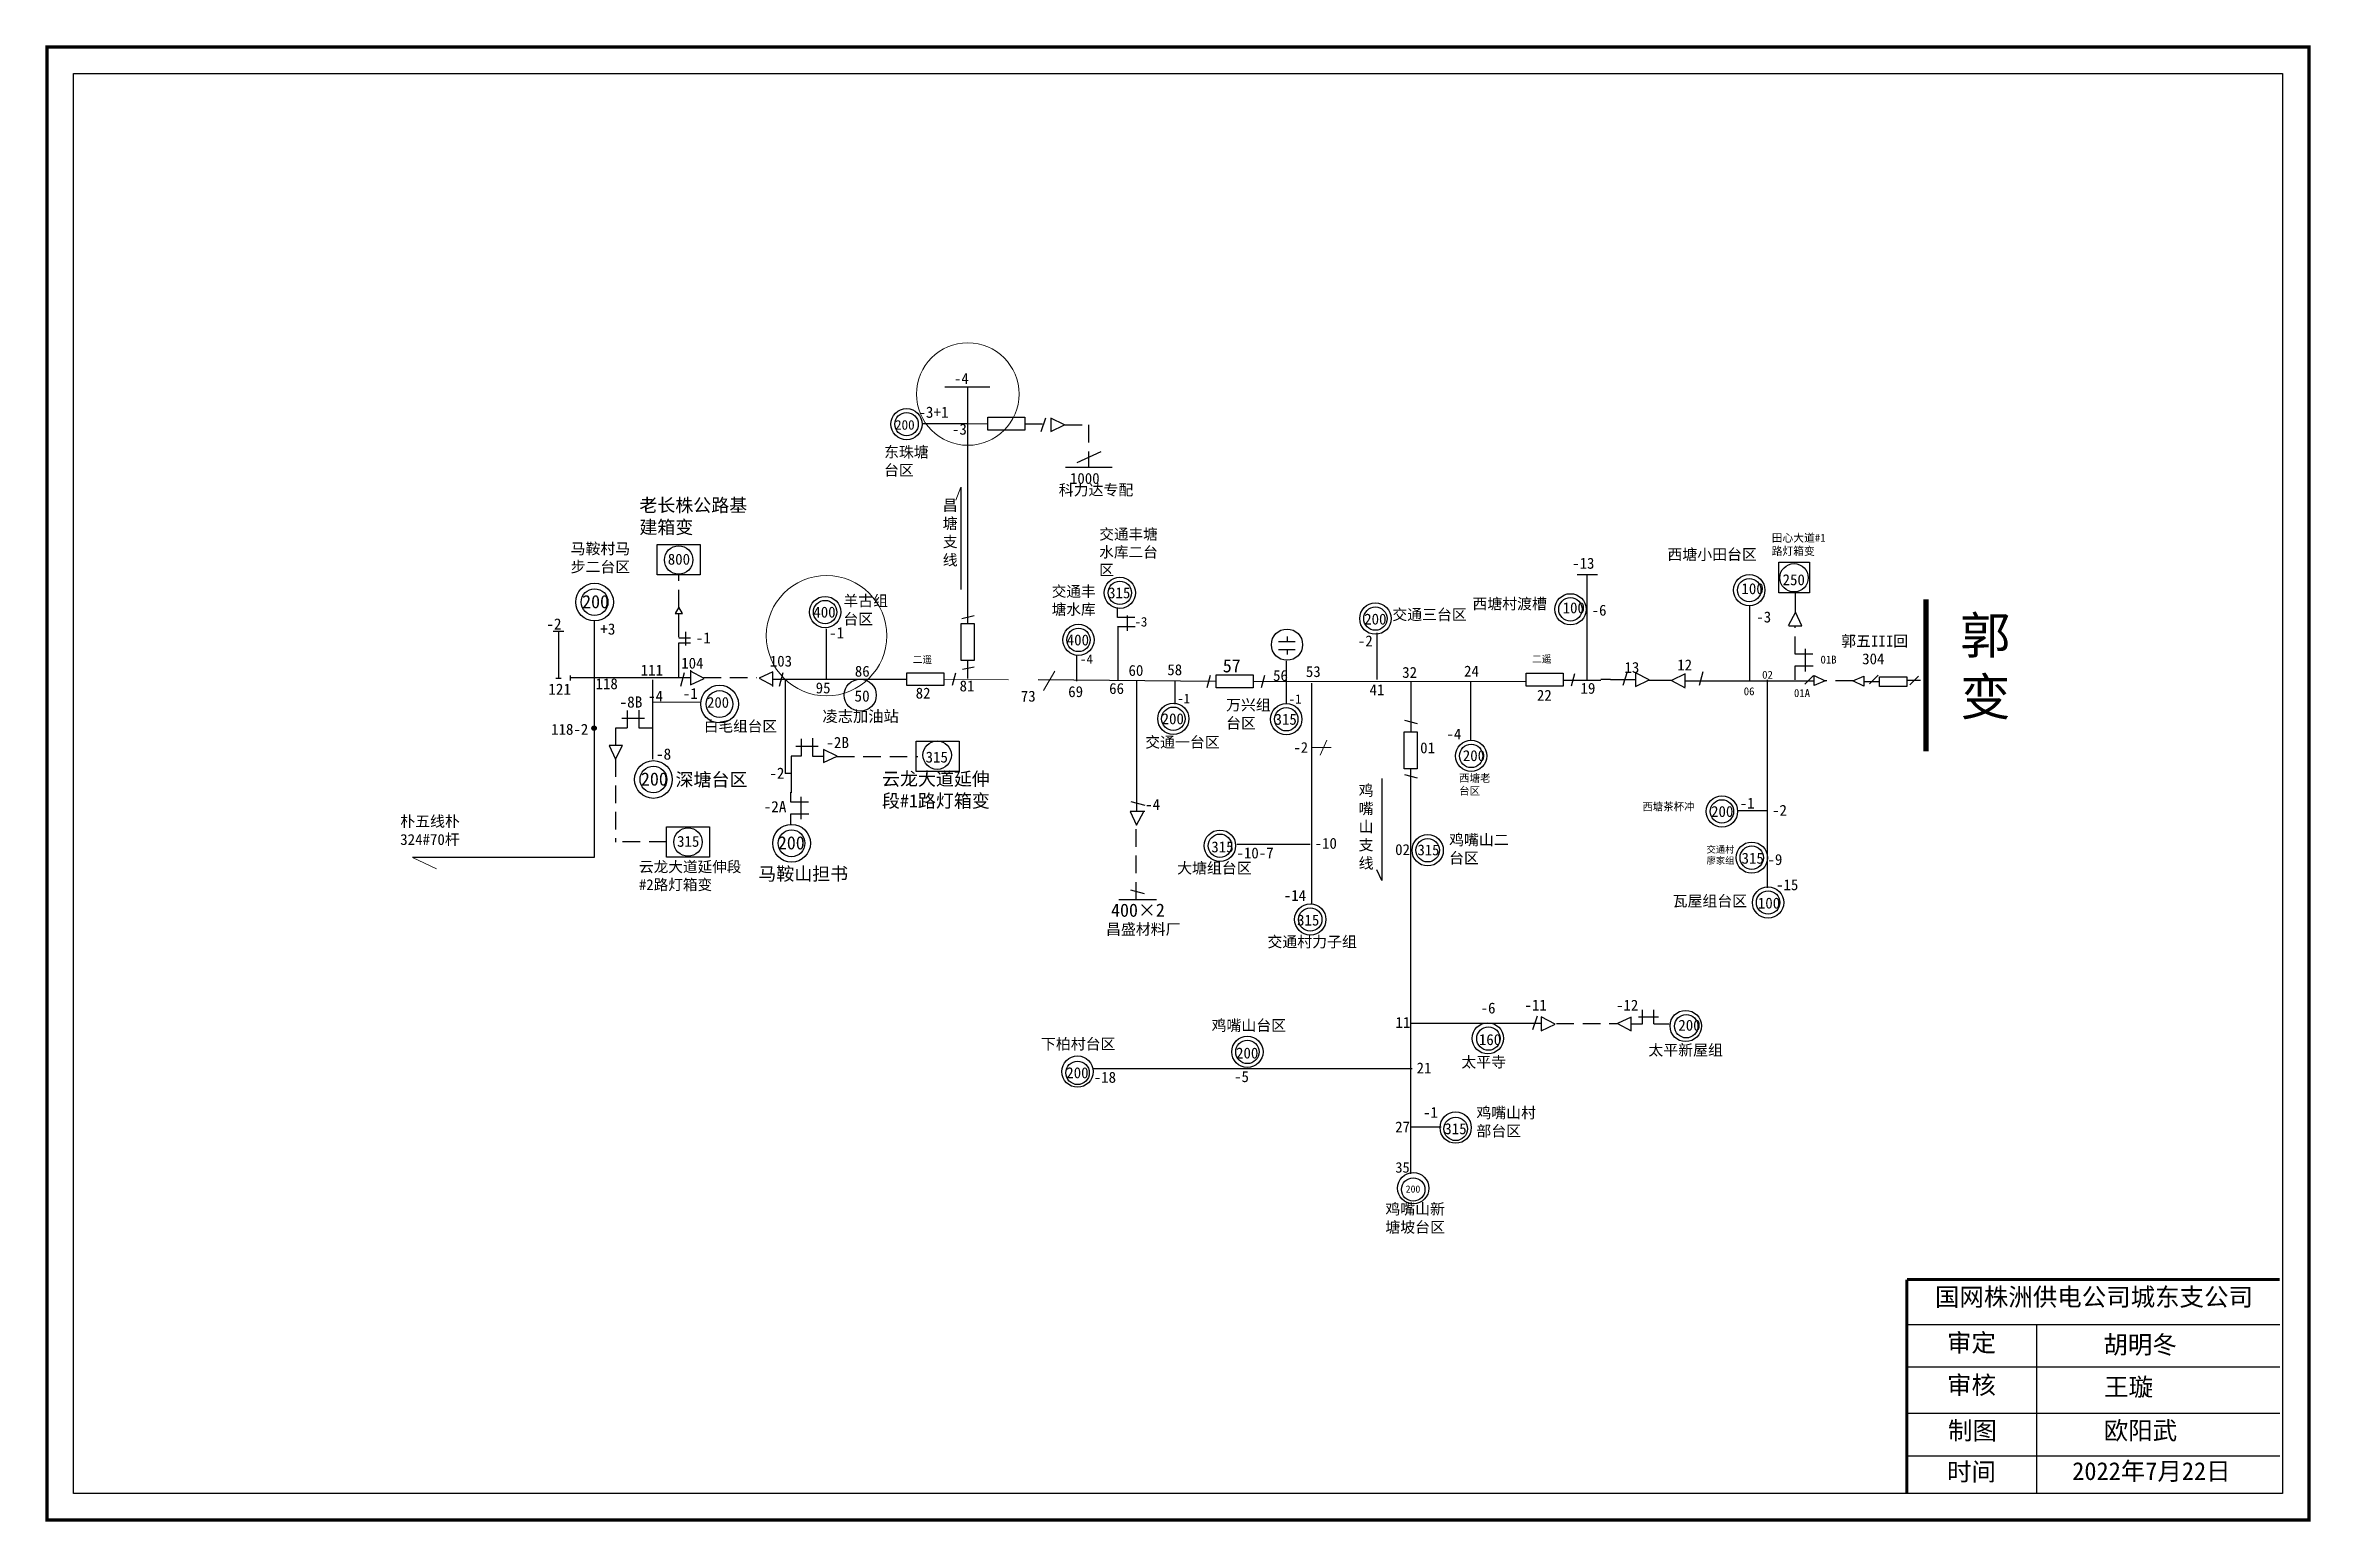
# Model space of a CAD drawing. Extents: x 196 to 829, y -97 to 316.
import ezdxf

# ---------------------------------------------------------------- set-up
doc = ezdxf.new("R2010")
doc.units = 0
doc.header["$LTSCALE"] = 0.774411
doc.linetypes.add('DASHED2', pattern=[9.525, 6.35, -3.175])
doc.layers.get('0').update_dxf_attribs({"linetype": 'CONTINUOUS'})
doc.layers.add('0-RefEdit0', color=7, linetype='CONTINUOUS')
doc.styles.add('SimSun_txtstyle_2.00_0_0', font='', dxfattribs={"height": 2})
doc.styles.add('SimSun_txtstyle_2.14_0_0', font='simsun.ttc', dxfattribs={"height": 2.137284})
doc.styles.add('SimSun_txtstyle_3.00_0_0', font='', dxfattribs={"height": 3})
doc.styles.add('SimSun_txtstyle_3.05_0_0', font='', dxfattribs={"height": 3.053263})
doc.styles.add('SimSun_txtstyle_3.68_0_0', font='simsun.ttc', dxfattribs={"height": 3.681513})
doc.styles.add('SimSun_txtstyle_5.01_0_0', font='', dxfattribs={"height": 5.013118})
doc.styles.get("Standard").update_dxf_attribs({"font": '', "height": 2.5})
doc.styles.add('仿宋_txtstyle_2.00_0_0', font='simsun.ttc', dxfattribs={"height": 2})
doc.styles.add('字体', font='', dxfattribs={"height": 2.5})
doc.styles.add('宋体_txtstyle_3.00_0_0', font='', dxfattribs={"height": 3})
doc.styles.add('宋体_txtstyle_5.00_0_0', font='', dxfattribs={"height": 5})
doc.styles.add('宋体_txtstyle_5.01_0_0', font='', dxfattribs={"height": 5.013118})
doc.styles.get('SimSun_txtstyle_2.00_0_0').set_extended_font_data('SimSun')
doc.styles.get('SimSun_txtstyle_3.00_0_0').set_extended_font_data('SimSun')
doc.styles.get('SimSun_txtstyle_3.05_0_0').set_extended_font_data('SimSun')
doc.styles.get('SimSun_txtstyle_5.01_0_0').set_extended_font_data('SimSun')
doc.styles.get('Standard').set_extended_font_data('SimSun')
doc.styles.get('字体').set_extended_font_data('SimSun')
doc.styles.get('宋体_txtstyle_3.00_0_0').set_extended_font_data('宋体')
doc.styles.get('宋体_txtstyle_5.00_0_0').set_extended_font_data('宋体')
doc.styles.get('宋体_txtstyle_5.01_0_0').set_extended_font_data('宋体')

# ---------------------------------------------------------------- blocks, each defined once
blk = doc.blocks.new('A$C13522429')
at = {"linetype": 'Continuous'}
for radius in [3.58, 2.54]:
    blk.add_circle((3.58, 3.58), radius, dxfattribs=at)

msp = doc.modelspace()

# ---------------------------------------------------------------- hatches: boundary and pattern name
h = msp.add_hatch(color=7)
edge = h.paths.add_edge_path()
edge.add_arc((349.13, 124.82), 0.613, 0, 360)

# ---------------------------------------------------------------- linework, layer by layer
at = {"color": 7}
for p, q in [((459.72, 220.15), (447.15, 220.15)), ((453.64, 154.16), (453.6, 220.16)), ((453.59, 209.9), (441.02, 209.9)), ((475.32, 211.5), (474.04, 207.67)), ((480.87, 197.72), (493.99, 197.72)), ((490.81, 202.08), (484.09, 199.01)), ((451.62, 192.14), (451.62, 163.59)), ((623.91, 167.81), (629.63, 167.81)), ((626.76, 138.27), (626.76, 167.75)), ((672.21, 138.09), (672.21, 159.03)), ((684.84, 162.47), (684.84, 157.24)), ((349.16, 154.78), (349.16, 88.65)), ((372.81, 150.24), (372.81, 156.81)), ((414.11, 138.55), (414.11, 152.56)), ((451.92, 155.46), (455.34, 156.32)), ((495.52, 153.22), (495.52, 138.23)), ((372.81, 150.11), (376.13, 150.11)), ((372.81, 138.92), (372.81, 148.68)), ((372.81, 148.68), (376.13, 148.68)), ((374.79, 147.89), (374.79, 151.71)), ((540.48, 149.02), (545.11, 149.02)), ((540.48, 146.84), (545.11, 146.84)), ((542.84, 150.42), (542.84, 149)), ((542.84, 146.86), (542.84, 145.44)), ((568.01, 138.44), (568.01, 151.5)), ((374.31, 140.33), (373.29, 136.49)), ((401.89, 140.33), (400.86, 136.49)), ((450.14, 140.2), (449.2, 136.71)), ((452.13, 141.35), (455.34, 142)), ((453.6, 138.75), (453.6, 143.76)), ((483.96, 145.15), (483.96, 137.96)), ((521.38, 139.58), (520.44, 136.08)), ((536.57, 139.58), (535.63, 136.08)), ((623.22, 140.04), (622.28, 136.55)), ((637.94, 140.59), (636.66, 136.75)), ((659.05, 140.59), (658.02, 136.75)), ((687.54, 137.11), (689.96, 139.53)), ((705.61, 137.2), (708.03, 139.62)), ((716.88, 136.91), (719.3, 139.33)), ((376.19, 138.9), (342.51, 138.9)), ((365.57, 116.17), (365.57, 138.32)), ((402.52, 138.28), (402.52, 112.19)), ((500.72, 138.04), (500.72, 101.53)), ((511.51, 138.02), (511.51, 131.53)), ((533.58, 137.91), (609.76, 138)), ((549.69, 137.37), (549.69, 75.56)), ((577.39, 137.99), (577.39, 123.83)), ((594.09, 137.86), (594.09, 121.61)), ((619.89, 138.27), (630.54, 138.27)), ((633.23, 138.41), (630.54, 138.41)), ((633.23, 138.41), (640.24, 138.41)), ((643.96, 138.27), (650.4, 138.27)), ((654.21, 138.09), (672.21, 138.09)), ((672.21, 138.09), (690.08, 138.09)), ((677.01, 138.31), (677.01, 80.21)), ((704.02, 137.89), (708.23, 137.89)), ((716.14, 138.24), (719.91, 138.23)), ((575.68, 127.06), (579.17, 126.12)), ((569.28, 110.79), (569.28, 82.23)), ((575.68, 111.87), (579.17, 110.93)), ((577.34, 113.38), (577.34, 0.27)), ((499.2, 104.32), (503.04, 103.3)), ((549.26, 92.35), (528.81, 92.35)), ((569.28, 82.23), (567.92, 85.24)), ((495.86, 76.97), (506.37, 76.97)), ((499.09, 79.64), (502.92, 78.62)), ((612.7, 44.37), (611.42, 40.53)), ((642.16, 42.24), (642.16, 46.15)), ((645.32, 42.24), (645.32, 46.15)), ((577.33, 42.34), (614.03, 42.34)), ((639.16, 42.24), (642.16, 42.24)), ((641.11, 44.19), (646.67, 44.19)), ((645.32, 42.24), (649.67, 42.24)), ((488.58, 29.68), (577.83, 29.68))]:
    msp.add_line(p, q, dxfattribs=at)
at = {"color": 7, "linetype": 'Continuous', "lineweight": 0, "ltscale": 1.112169}
msp.add_line((459.23, 209.92), (453.59, 209.9), dxfattribs=at)
at = {"color": 7, "linetype": 'DASHED2'}
for p, q in [((469.6, 209.9), (476.85, 209.9)), ((480.67, 209.56), (487.31, 209.56)), ((487.31, 209.56), (487.31, 197.84)), ((372.83, 158.58), (372.83, 167.52)), ((684.81, 145.49), (684.81, 153.33)), ((379.74, 138.95), (394.65, 138.95)), ((701.05, 138.04), (693.27, 138.04)), ((358.42, 124.81), (355.14, 124.81)), ((355.14, 124.81), (355.14, 119.99)), ((355.14, 116.18), (355.14, 93.01)), ((417.02, 116.95), (439.63, 116.95)), ((500.67, 76.91), (500.67, 98.38)), ((369.41, 93.02), (355.15, 93.02)), ((618.11, 42.29), (635.2, 42.29))]:
    msp.add_line(p, q, dxfattribs=at)
at = {"color": 7, "linetype": 'Continuous', "lineweight": 0, "ltscale": 0.48776}
msp.add_line((451.62, 192.14), (450.3, 188.52), dxfattribs=at)
at = {"color": 7, "linetype": 'Continuous'}
for p, q in [((495.4, 155.72), (495.4, 158.54)), ((500.3, 155.72), (495.4, 155.72)), ((500.34, 153.19), (495.45, 153.19)), ((339.2, 151.96), (339.2, 138.85)), ((342.48, 139.5), (342.48, 138.17)), ((689.78, 145.51), (684.89, 145.51)), ((407.83, 138.42), (399.08, 138.42)), ((436.6, 138.42), (407.83, 138.42)), ((523, 137.9), (473.24, 138.31)), ((358.41, 129.78), (358.41, 124.89)), ((407.01, 121.89), (407.01, 116.99)), ((407.01, 116.99), (404.19, 116.99)), ((404.18, 104.16), (404.18, 106.98)), ((409.07, 104.16), (404.18, 104.16)), ((327.94, 88.65), (298.41, 88.65)), ((349.16, 88.65), (327.94, 88.65)), ((577.37, 13.37), (585.88, 13.37)), ((716.11, -41.82), (820.32, -41.82)), ((752.28, -41.83), (752.28, -89.18)), ((716.11, -53.69), (820.32, -53.69)), ((716.11, -66.64), (820.32, -66.64)), ((716.11, -78.51), (820.32, -78.51))]:
    msp.add_line(p, q, dxfattribs=at)
at = {"color": 7, "linetype": 'Continuous', "lineweight": 0, "ltscale": 1.693063}
msp.add_line((477.97, 140.75), (474.75, 135.33), dxfattribs=at)
at = {"color": 7, "ltscale": 2}
for p, q in [((690.17, 139.53), (693.24, 138.06)), ((690.17, 136.74), (690.17, 139.53)), ((700.98, 138.03), (704.06, 139.35)), ((704.06, 139.35), (704.06, 136.57)), ((693.24, 138.06), (690.17, 136.74)), ((704.06, 136.57), (700.98, 138.03))]:
    msp.add_line(p, q, dxfattribs=at)
at = {"color": 7, "linetype": 'Continuous', "lineweight": 0, "ltscale": 0.94059}
msp.add_line((464.94, 138.34), (446.77, 138.52), dxfattribs=at)
at = {"color": 7, "linetype": 'Continuous', "lineweight": 0, "ltscale": 1.393106}
msp.add_line((365.57, 132.12), (379.05, 132.12), dxfattribs=at)
at = {"color": 7, "linetype": 'Continuous', "lineweight": 0, "ltscale": 1.279663}
for p, q in [((553.98, 121.49), (552.06, 117.27)), ((549.69, 119.44), (555.14, 119.44))]:
    msp.add_line(p, q, dxfattribs=at)
at = {"color": 7, "linetype": 'ByBlock'}
for p, q in [((404.22, 116.99), (404.22, 106.75)), ((402.52, 112.24), (404.28, 112.24))]:
    msp.add_line(p, q, dxfattribs=at)
at = {"color": 7, "linetype": 'Continuous', "lineweight": 0, "ltscale": 0.834091}
msp.add_line((298.41, 88.65), (305.12, 85.53), dxfattribs=at)
at = {"color": 7, "linetype": 'Continuous', "const_width": 0.919}
msp.add_lwpolyline([(196.21, 315.2), (828.49, 315.2), (828.49, -96.48), (196.21, -96.48)], close=True, dxfattribs=at)
at = {"color": 7, "linetype": 'Continuous'}
for points in [[(203.65, 307.76), (821.05, 307.76), (821.05, -89.04), (203.65, -89.04)], [(680.29, 171.22), (688.84, 171.22), (688.84, 162.67), (680.29, 162.67)]]:
    msp.add_lwpolyline(points, close=True, dxfattribs=at)
at = {"color": 7}
for points in [[(459.23, 211.73), (469.58, 211.73), (469.58, 208.1), (459.23, 208.1)], [(366.76, 176.12), (378.78, 176.12), (378.78, 167.64), (366.76, 167.64)], [(372.85, 158.61), (371.84, 156.85), (373.86, 156.85)], [(455.4, 154.05), (455.4, 143.7), (451.78, 143.7), (451.78, 154.05)], [(436.56, 140.33), (446.91, 140.33), (446.91, 136.71), (436.56, 136.71)], [(523, 139.71), (533.34, 139.71), (533.34, 136.09), (523, 136.09)], [(609.65, 140.18), (620, 140.18), (620, 136.55), (609.65, 136.55)], [(716.02, 136.44), (708.38, 136.44), (708.38, 139.15), (716.02, 139.15)], [(439.15, 121.18), (451.17, 121.18), (451.17, 112.7), (439.15, 112.7)], [(575.55, 113.49), (575.55, 123.83), (579.17, 123.83), (579.17, 113.49)], [(369.36, 97.28), (381.38, 97.28), (381.38, 88.79), (369.36, 88.79)]]:
    msp.add_lwpolyline(points, close=True, dxfattribs=at)
for points in [[(476.85, 211.47), (476.84, 207.77), (480.67, 209.56), (476.85, 211.47)], [(683.09, 153.39), (686.71, 153.39), (684.92, 157.22), (682.88, 153.39)], [(376.08, 141), (376.08, 136.91), (379.91, 138.7), (376.08, 140.74)], [(399.07, 136.49), (399.07, 140.58), (395.24, 138.79), (399.07, 136.75)], [(640.24, 140.33), (640.24, 136.5), (644.07, 138.29), (640.24, 140.33)], [(654.15, 136.35), (654.15, 139.97), (650.31, 138.18), (654.15, 136.14)], [(357.07, 119.94), (353.38, 119.96), (355.16, 116.12), (357.07, 119.94)], [(413.26, 118.88), (413.24, 115.19), (417.08, 116.97), (413.26, 118.88)], [(503.04, 101.51), (498.95, 101.51), (500.74, 97.68), (502.78, 101.51)], [(613.9, 44.11), (613.9, 40.28), (617.74, 42.07), (613.9, 44.11)], [(639, 40.29), (639, 44.08), (635.16, 42.3), (639, 40.25)]]:
    msp.add_lwpolyline(points, dxfattribs=at)
at = {"color": 7, "linetype": 'Continuous'}
for points, const_width in [([(721.39, 160.81), (721.42, 118.39)], 1.47), ([(716.11, -29.28), (820.32, -29.28)], 0.836)]:
    msp.add_lwpolyline(points, dxfattribs=dict(at, const_width=const_width))
at = {"color": 7, "ltscale": 2}
for points in [[(337.66, 151.98), (340.72, 151.98)], [(498.15, 156.34), (498.15, 152.01)], [(687.64, 146.98), (687.64, 140.7)], [(684.84, 142.17), (684.84, 142.22), (689.88, 142.22)], [(684.84, 138.32), (684.84, 142.17)], [(338.48, 138.83), (339.94, 138.83)], [(356.93, 127.64), (363.22, 127.64)], [(365.59, 124.84), (361.7, 124.84), (361.7, 129.88)], [(413.25, 116.94), (410.3, 116.94), (410.3, 121.99)], [(405.53, 119.75), (411.82, 119.75)], [(406.93, 105.64), (406.93, 99.35)], [(676.95, 101.7), (668.62, 101.7)], [(404.13, 97.92), (404.13, 100.87), (409.17, 100.87)]]:
    msp.add_lwpolyline(points, dxfattribs=at)
at = {"color": 7, "const_width": 0.836}
msp.add_lwpolyline([(716.04, -29.28), (716.04, -88.98)], dxfattribs=at)
at = {"color": 12, "linetype": 'Continuous', "lineweight": 0, "ltscale": 1.788638, "true_color": 0xc00000}
msp.add_circle((453.6, 218.21), 14.33, dxfattribs=at)
at = {"color": 7}
for centre, radius in [((436.49, 209.78), 4.37), ((436.49, 209.78), 3.27), ((372.79, 171.83), 3.97), ((496.1, 162.65), 4.37), ((496.1, 162.65), 3.27), ((672.03, 163.4), 4.37), ((672.03, 163.4), 3.27), ((684.55, 166.85), 3.97), ((413.71, 157.28), 4.37), ((413.71, 157.28), 3.27), ((567.52, 155.44), 4.37), ((567.52, 155.44), 3.27), ((622.04, 158.04), 4.37), ((622.04, 158.04), 3.27), ((484.53, 149.49), 4.37), ((484.53, 149.49), 3.27), ((542.82, 148.16), 4.37), ((423.54, 134.06), 4.48), ((511.05, 127.45), 4.37), ((511.05, 127.45), 3.27), ((542.62, 127.32), 4.37), ((542.62, 127.32), 3.27), ((349.13, 124.82), 0.613), ((445.03, 117.29), 3.97), ((594.29, 117.07), 4.37), ((594.29, 117.07), 3.27), ((664.39, 101.56), 4.37), ((664.39, 101.56), 3.27), ((375.39, 92.99), 3.97), ((524.08, 91.97), 4.37), ((524.08, 91.97), 3.27), ((582.14, 90.7), 4.37), ((582.14, 90.7), 3.27), ((672.72, 88.63), 4.37), ((672.72, 88.63), 3.27), ((677.28, 76.1), 4.37), ((677.28, 76.1), 3.27), ((549.33, 71.36), 4.37), ((549.33, 71.36), 3.27), ((654.26, 41.59), 4.37), ((654.41, 41.53), 3.27), ((531.74, 34.35), 4.37), ((598.96, 38.14), 4.37), ((599.11, 38.08), 3.27), ((484.28, 28.84), 4.37), ((484.28, 28.49), 3.27), ((531.74, 34.35), 3.27), ((589.96, 13.19), 4.37), ((589.96, 12.84), 3.27), ((578.11, -3.75), 4.37), ((578.11, -4.1), 3.27)]:
    msp.add_circle(centre, radius, dxfattribs=at)
at = {"color": 12, "linetype": 'Continuous', "lineweight": 0, "ltscale": 0.441782, "true_color": 0xc00000}
msp.add_circle((414.11, 150.67), 16.83, dxfattribs=at)
at = {"layer": '0-RefEdit0', "color": 7, "ltscale": 2}
msp.add_line((542.72, 131.71), (542.72, 143.6), dxfattribs=at)

# ---------------------------------------------------------------- block references
at = {"color": 7, "xscale": 1.472605182113807, "yscale": 1.472605182113807, "zscale": 1.472605182113807}
for p in [(344.01, 154.78), (378.94, 126.3), (360.45, 105.21), (399.06, 87.38)]:
    msp.add_blockref('A$C13522429', p, dxfattribs=at)

# ---------------------------------------------------------------- texts
at = {"color": 7}
for s, height, p in [('200', 2.686, (433.26, 208.24)), ('1000', 3.053, (482.14, 193.1)), ('400', 3.053, (410.42, 155.74)), ('315', 3.053, (492.81, 161.12)), ('200', 3.053, (564.39, 153.78)), ('400', 3.053, (481.25, 147.95)), ('200', 3.053, (507.77, 125.92)), ('315', 3.053, (539.33, 125.78)), ('400×2', 3.682, (493.64, 72.12))]:
    msp.add_text(s, height=height, dxfattribs=at).set_placement(p)
at = {"color": 7, "attachment_point": 1}
for s, insert, char_height, width, style in [('-4', (449.73, 224.08), 3.053, 6.6924, 'SimSun_txtstyle_3.05_0_0'), ('东珠塘台区', (430.19, 203.54), 3.053, 13.3588, '字体'), ('{\\fSimSun|b0|i0|c134|p2;科力达专配}', (479.02, 192.94), 3.0533, 36.0099, '字体'), ('老长株公路基建箱变', (361.8, 188.98), 3.682, 32.4769, '字体'), ('昌^M^J塘^M^J支^M^J线', (446.59, 188.64), 3.0533, 17.077, 'SimSun_txtstyle_3.05_0_0'), ('{\\fSimSun|b0|i0|c134|p2;交通丰塘水库二台区}', (490.34, 180.54), 3, 18.8422, 'SimSun_txtstyle_3.00_0_0'), ('马鞍村马步二台区', (342.58, 176.52), 3.053, 20.6788, '字体'), ('西塘小田台区', (649.16, 174.91), 3.053, 29.4645, '字体'), ('交通丰塘水库', (477.06, 164.54), 3, 14.0953, 'SimSun_txtstyle_3.00_0_0'), ('羊古组\\P台区', (418.82, 161.95), 3.053, 27.1483, '字体'), ('{\\fSimSun|b0|i0|c134|p2;交通三台区}', (572.25, 158.1), 3.0533, 21.6476, '字体'), ('西塘村渡槽', (594.64, 161.11), 3.053, 29.4645, '字体'), ('{\\H0.8696x;-3}', (500.18, 155.89), 3.0533, 6.6924, 'SimSun_txtstyle_3.05_0_0'), ('-1', (377.59, 151.58), 3.048, 42.2716, '字体'), ('111', (362.18, 142.58), 3.048, 42.2716, '字体'), ('104', (373.5, 144.52), 3.048, 42.2716, '字体'), ('103', (398.26, 145.09), 3.048, 42.2716, '字体'), ('86', (422.03, 142.26), 3.048, 42.2716, '字体'), ('57', (524.87, 144.11), 3.682, 33.3375, '字体'), ('118', (349.55, 138.76), 3.048, 42.2716, '字体'), ('-4', (364.27, 135.33), 3.048, 42.2716, 'SimSun_txtstyle_3.05_0_0'), ('-1', (373.97, 136.04), 3.048, 42.2716, 'SimSun_txtstyle_3.05_0_0'), ('200', (380.73, 133.53), 3, 8.3282, '宋体_txtstyle_3.00_0_0'), ('95', (411.08, 137.6), 3.048, 42.2716, '字体'), ('82', (439.03, 136.15), 3.048, 42.2716, '字体'), ('81', (451.3, 138.15), 3.048, 42.2716, '字体'), ('73', (468.42, 135.29), 3.053, 6.6924, 'SimSun_txtstyle_3.05_0_0'), ('万兴组台区', (525.79, 132.86), 3.053, 12.7572, '字体'), ('白毛组台区', (379.81, 126.86), 3, 32.4769, '宋体_txtstyle_3.00_0_0'), ('凌志加油站', (412.97, 129.7), 3.129, 22.6311, '字体'), ('交通一台区', (503.19, 122.45), 3.053, 25.768, '字体'), ('200', (362.24, 112.45), 3.682, 8.3282, 'SimSun_txtstyle_3.68_0_0'), ('深塘台区', (371.92, 112.31), 3.682, 32.4769, '字体'), ('云龙大道延伸段#1路灯箱变', (429.62, 112.49), 3.6815, 32.4769, '字体'), ('鸡\\P嘴\\P山\\P支\\P线', (562.85, 108.98), 3.05, 17.077, 'SimSun_txtstyle_3.05_0_0'), ('西塘老台区', (590.94, 111.92), 2.137, 10.5439, 'SimSun_txtstyle_2.14_0_0'), ('西塘茶杯冲', (642.15, 103.96), 2.137, 19.4314, '字体'), ('200', (661.35, 103.07), 3.053, 6.907, 'SimSun_txtstyle_3.05_0_0'), ('-2', (678.39, 103.4), 3.053, 6.6924, 'SimSun_txtstyle_3.05_0_0'), ('鸡嘴山二台区', (588.12, 95.16), 3.053, 17.077, 'SimSun_txtstyle_3.05_0_0'), ('315', (579.3, 92.3), 3, 6.907, 'SimSun_txtstyle_3.00_0_0'), ('{\\fSimSun|b0|i0|c134|p2;\\H0.8681x;交通村\\P廖家组}', (660.08, 91.85), 2.1373, 20.6251, '字体'), ('云龙大道延伸段#2路灯箱变', (361.7, 87.59), 3, 32.4769, 'SimSun_txtstyle_3.00_0_0'), ('马鞍山担书', (395.05, 85.97), 3.682, 32.4769, '字体'), ('大塘组台区', (512.11, 87.26), 3.053, 36.0099, '字体'), ('-15', (679.51, 82.6), 3.053, 11.1762, 'SimSun_txtstyle_3.05_0_0'), ('瓦屋组台区', (650.6, 78.06), 3.053, 29.4645, '字体'), ('昌盛材料厂', (492.24, 70.17), 3.053, 25.768, '字体'), ('交通村力子组', (537.36, 66.65), 3.053, 36.0099, '字体'), ('下柏村台区', (474.06, 38.11), 3.053, 25.5526, '字体'), ('鸡嘴山台区', (521.74, 43.28), 3.053, 25.5526, 'SimSun_txtstyle_3.05_0_0'), ('太平寺', (591.54, 33.05), 3.053, 17.077, '字体'), ('太平新屋组', (643.83, 36.4), 3.053, 38.0101, '字体'), ('-5', (528.02, 28.97), 3.053, 6.6924, 'SimSun_txtstyle_3.05_0_0'), ('鸡嘴山村部台区', (595.75, 18.88), 3.053, 17.0199, 'SimSun_txtstyle_3.05_0_0'), ('{\\fSimSun|b0|i0|c134|p2;200}', (576, -2.97), 2, 6.907, 'SimSun_txtstyle_2.00_0_0'), ('鸡嘴山新塘坡台区', (570.31, -8.02), 3.053, 17.0199, '字体')]:
    msp.add_mtext(s, dxfattribs=dict(at, insert=insert, char_height=char_height, width=width, style=style))
for s, insert, char_height, width in [('-3+1', (439.74, 214.69), 3.129, 7.0789), ('-3', (449.18, 209.9), 3.053, 6.6924), ('800', (369.74, 173.57), 3.053, 6.907), ('-13', (622.52, 172.43), 3.053, 6.6924), ('100', (669.84, 165.33), 3.053, 6.907), ('{\\fSimSun|b0|i0|c134|p2;250}', (681.34, 167.83), 3.0533, 6.907), ('200', (345.8, 162.02), 3.682, 8.3282), ('100', (619.85, 159.98), 3.053, 6.907), ('-6', (627.97, 159.33), 3.053, 6.6924), ('-1', (414.79, 153.05), 3.129, 7.0789), ('-3', (673.99, 157.42), 3.053, 6.6924), ('{\\fSimSun|b0|i0|c134|p2;-2}', (562.63, 150.73), 3.0533, 6.6924), ('304', (703.58, 145.73), 3.053, 6.907), ('{\\H0.8696x;-4}', (484.98, 145.46), 3.0533, 6.6924), ('60', (498.52, 142.49), 3.053, 6.6924), ('58', (509.36, 142.68), 3.053, 6.6924), ('56', (538.93, 141.07), 3.053, 6.6924), ('53', (548.09, 142.17), 3.053, 6.6924), ('32', (575.02, 141.94), 3.053, 6.6924), ('24', (592.31, 142.3), 3.053, 6.6924), ('13', (637.14, 143.32), 3.053, 6.6924), ('12', (651.89, 144.03), 3.053, 6.6924), ('02', (675.62, 140.86), 2.209, 6.8554), ('01B', (691.93, 145.1), 2.209, 6.6924), ('-8B', (356.25, 133.7), 3.129, 7.0789), ('50', (421.92, 135.38), 3.129, 7.0789), ('69', (481.67, 136.56), 3.053, 6.6924), ('66', (493.11, 137.44), 3.053, 6.6924), ('{\\H0.8696x;-1}', (512.11, 134.46), 3.0533, 6.6924), ('{\\H0.8696x;-1}', (543.27, 134.29), 3.0533, 6.6924), ('41', (565.9, 137.09), 3.053, 6.6924), ('22', (612.67, 135.53), 3.053, 6.6924), ('19', (624.86, 137.49), 3.053, 6.6924), ('06', (670.48, 136.24), 2.209, 6.8554), ('01A', (684.51, 135.74), 2.209, 6.6924), ('-2B', (414.02, 122.38), 3.129, 7.0789), ('01', (580.04, 120.86), 3.053, 6.6924), ('-4', (587.4, 124.72), 3.053, 6.6924), ('-8', (366.44, 119.16), 3.129, 7.0789), ('{\\fSimSun|b0|i0|c134|p2;315}', (441.81, 118.27), 3.0533, 6.907), ('200', (591.96, 118.68), 3.053, 6.907), ('-2', (398.09, 113.8), 3.129, 7.0789), ('-2A', (396.52, 104.46), 3.129, 7.0789), ('-4', (503.19, 105.05), 3.053, 6.6924), ('-1', (669.37, 105.4), 3.053, 6.6924), ('{\\fSimSun|b0|i0|c134|p2;315}', (372.34, 94.72), 3.0533, 6.907), ('200', (400.51, 94.62), 3.682, 8.3282), ('315', (521.66, 93.17), 3.053, 6.907), ('-10-7', (528.69, 91.47), 3.053, 6.6924), ('-10', (550.54, 94.17), 3.053, 6.6924), ('02', (573.05, 92.43), 3.053, 6.6924), ('315', (669.87, 90), 3.053, 6.907), ('-9', (677.12, 89.63), 3.053, 11.1762), ('-14', (541.92, 79.61), 3.053, 6.6924), ('100', (674.43, 77.47), 3.053, 6.907), ('315', (545.63, 72.72), 3.053, 6.907), ('-6', (596.93, 48.15), 3.053, 6.6924), ('-11', (609.2, 48.97), 3.053, 6.6924), ('-12', (634.78, 48.94), 3.053, 6.6924), ('11', (573.15, 44.13), 3.053, 6.6924), ('160', (596.45, 39.32), 3.053, 6.907), ('200', (652.2, 43.33), 3.053, 6.907), ('200', (528.58, 35.56), 3.053, 6.907), ('{\\fSimSun|b0|i0|c134|p2;200}', (481.12, 30.05), 3.0533, 6.907), ('-18', (488.8, 28.78), 3.053, 5.7132), ('21', (579.04, 31.38), 3.053, 6.6924), ('27', (573.05, 14.9), 3.053, 6.6924), ('-1', (580.84, 18.98), 3.053, 6.6924), ('315', (586.79, 14.41), 3.053, 6.907), ('{\\H0.8x;35}', (573.1, 3.54), 3.6815, 8.47)]:
    msp.add_mtext(s, dxfattribs=dict(at, insert=insert, char_height=char_height, width=width))
at = {"color": 7, "linetype": 'Continuous', "attachment_point": 1}
for s, insert, char_height, width, style in [('田心大道#1路灯箱变', (678.29, 179.11), 2.209, 15.4756, '字体'), ('郭  变', (730.97, 155.93), 10.308, 24.8792, '字体'), ('118-2', (337.14, 126.03), 3.048, 42.2716, '字体'), ('国网株洲供电公司城东支公司', (723.92, -31.62), 5.0131, 137.0552, 'SimSun_txtstyle_5.01_0_0'), ('审定', (727.3, -44.42), 5.013, 39.2051, '字体'), ('胡明冬', (771.01, -44.96), 5.013, 39.2051, '宋体_txtstyle_5.01_0_0'), ('审核', (727.3, -56.23), 5.013, 39.2051, '字体'), ('王璇', (771.22, -56.78), 5.013, 55.2344, 'SimSun_txtstyle_5.01_0_0'), ('制图', (727.57, -68.97), 5.013, 39.2051, '字体'), ('欧阳武', (771.12, -68.95), 5.013, 62.5804, 'SimSun_txtstyle_5.01_0_0'), ('时间', (727.3, -80.46), 5.013, 39.2051, '字体'), ('2022年7月22日', (762.28, -80.3), 5, 46.6483, '宋体_txtstyle_5.00_0_0')]:
    msp.add_mtext(s, dxfattribs=dict(at, insert=insert, char_height=char_height, width=width, style=style))
for s, insert, char_height, width in [('-2', (335.78, 155.5), 3.129, 7.0789), ('+3', (350.85, 154.1), 3.129, 7.0789), ('郭五III回', (697.71, 150.7), 3.053, 24.772), ('121', (336.32, 137.27), 3.129, 7.0789)]:
    msp.add_mtext(s, dxfattribs=dict(at, insert=insert, char_height=char_height, width=width))
at = {"color": 2, "true_color": 0xffff00, "char_height": 2, "attachment_point": 1, "style": '仿宋_txtstyle_2.00_0_0'}
for insert, width in [((438.2, 144.98), 27.1483), ((611.29, 145.15), 10.5439)]:
    msp.add_mtext('二遥', dxfattribs=dict(at, insert=insert, width=width))
at = {"color": 7, "linetype": 'Continuous', "lineweight": 0, "ltscale": 1.279663, "insert": (544.62, 120.94), "char_height": 3, "attachment_point": 1, "style": '宋体_txtstyle_3.00_0_0'}
msp.add_mtext('-2', dxfattribs=at)
at = {"color": 1, "linetype": 'Continuous', "true_color": 0xff0000, "insert": (294.96, 100.33), "char_height": 3.0533, "width": 27.3678, "attachment_point": 1, "style": 'SimSun_txtstyle_3.05_0_0'}
msp.add_mtext('朴五线朴324#70杆', dxfattribs=at)

doc.saveas('drawing.dxf')
